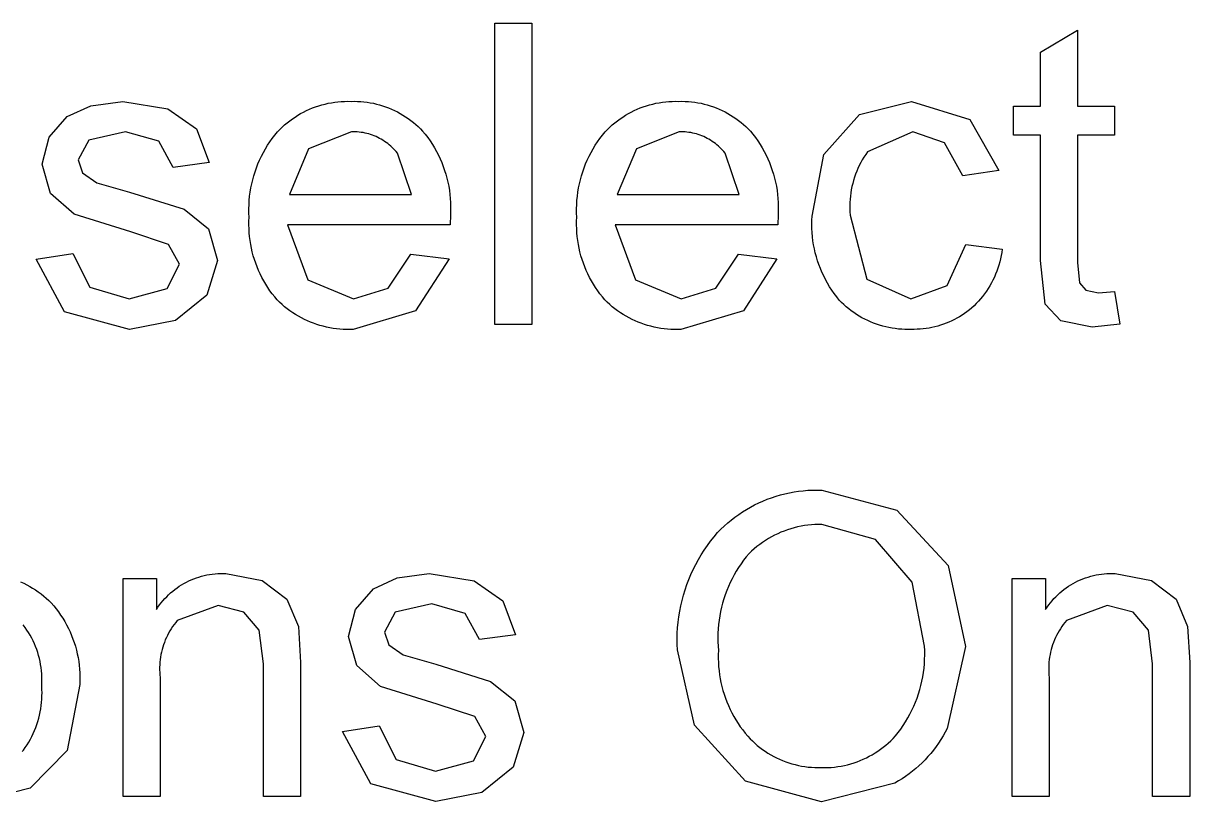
# Model space of a CAD drawing. Header units: inches. Extents: x 0 to 97, y -45 to 96.
# Drawn here: x 22.02 to 29.75, y -37.09 to -31.93 of the extents above; entities that cross this region are included whole.
import ezdxf

# ---------------------------------------------------------------- set-up
doc = ezdxf.new("R2010")
doc.units = ezdxf.units.IN
doc.header["$MEASUREMENT"] = 0
doc.layers.add('Information', color=7, linetype='Continuous', true_color=0x000000)

msp = doc.modelspace()

# ---------------------------------------------------------------- linework, layer by layer
at = {"layer": 'Information'}
for p, q in [((25.1452, -33.9268), (25.1452, -31.9282)), ((25.1452, -31.9282), (25.3906, -31.9282)), ((25.3906, -31.9282), (25.3906, -33.9268)), ((28.7648, -32.1204), (29.0088, -31.9732)), ((29.0088, -31.9732), (29.0088, -32.479)), ((28.7648, -32.479), (28.7648, -32.1204)), ((22.3094, -32.5472), (22.4655, -32.4756)), ((22.4655, -32.4756), (22.6775, -32.4463)), ((22.6775, -32.4463), (22.9768, -32.4954)), ((23.9364, -32.4901), (23.9568, -32.4825)), ((23.9568, -32.4825), (23.9774, -32.4755)), ((23.9774, -32.4755), (23.9983, -32.4693)), ((23.9983, -32.4693), (24.0194, -32.4638)), ((24.0194, -32.4638), (24.0406, -32.4591)), ((24.0406, -32.4591), (24.062, -32.455)), ((24.062, -32.455), (24.0836, -32.4517)), ((24.0836, -32.4517), (24.1052, -32.4491)), ((24.1052, -32.4491), (24.1269, -32.4473)), ((24.1269, -32.4473), (24.1486, -32.4462)), ((24.1486, -32.4462), (24.1704, -32.4459)), ((24.1704, -32.4459), (24.1922, -32.4463)), ((24.1922, -32.4463), (24.2134, -32.4459)), ((24.2134, -32.4459), (24.2346, -32.4463)), ((24.2346, -32.4463), (24.2558, -32.4474)), ((24.2558, -32.4474), (24.2769, -32.4493)), ((24.2769, -32.4493), (24.2979, -32.4518)), ((24.2979, -32.4518), (24.3189, -32.4551)), ((24.3189, -32.4551), (24.3397, -32.4591)), ((24.3397, -32.4591), (24.3604, -32.4638)), ((24.3604, -32.4638), (24.3809, -32.4692)), ((24.3809, -32.4692), (24.4012, -32.4753)), ((24.4012, -32.4753), (24.4213, -32.4821)), ((24.4213, -32.4821), (24.4411, -32.4895)), ((26.1095, -32.4901), (26.1299, -32.4825)), ((26.1299, -32.4825), (26.1506, -32.4755)), ((26.1506, -32.4755), (26.1714, -32.4693)), ((26.1714, -32.4693), (26.1925, -32.4638)), ((26.1925, -32.4638), (26.2138, -32.4591)), ((26.2138, -32.4591), (26.2352, -32.455)), ((26.2352, -32.455), (26.2567, -32.4517)), ((26.2567, -32.4517), (26.2783, -32.4491)), ((26.2783, -32.4491), (26.3, -32.4473)), ((26.3, -32.4473), (26.3218, -32.4462)), ((26.3218, -32.4462), (26.3436, -32.4459)), ((26.3436, -32.4459), (26.3653, -32.4463)), ((26.3653, -32.4463), (26.3865, -32.4459)), ((26.3865, -32.4459), (26.4077, -32.4463)), ((26.4077, -32.4463), (26.4289, -32.4474)), ((26.4289, -32.4474), (26.45, -32.4493)), ((26.45, -32.4493), (26.4711, -32.4518)), ((26.4711, -32.4518), (26.492, -32.4551)), ((26.492, -32.4551), (26.5128, -32.4591)), ((26.5128, -32.4591), (26.5335, -32.4638)), ((26.5335, -32.4638), (26.554, -32.4692)), ((26.554, -32.4692), (26.5743, -32.4753)), ((26.5743, -32.4753), (26.5944, -32.4821)), ((26.5944, -32.4821), (26.6142, -32.4895)), ((27.563, -32.5342), (27.9086, -32.4463)), ((27.9086, -32.4463), (28.2945, -32.5656)), ((28.5848, -32.6699), (28.5848, -32.479)), ((28.5848, -32.479), (28.7648, -32.479)), ((29.0088, -32.479), (29.2556, -32.479)), ((29.2556, -32.479), (29.2556, -32.6699)), ((22.1888, -32.6842), (22.3094, -32.5472)), ((22.9768, -32.4954), (23.167, -32.6283)), ((23.7849, -32.5752), (23.8025, -32.5623)), ((23.8025, -32.5623), (23.8205, -32.5501)), ((23.8205, -32.5501), (23.8389, -32.5384)), ((23.8389, -32.5384), (23.8577, -32.5274)), ((23.8577, -32.5274), (23.8769, -32.5171)), ((23.8769, -32.5171), (23.8964, -32.5074)), ((23.8964, -32.5074), (23.9162, -32.4984)), ((23.9162, -32.4984), (23.9364, -32.4901)), ((24.4411, -32.4895), (24.4607, -32.4977)), ((24.4607, -32.4977), (24.4799, -32.5065)), ((24.4799, -32.5065), (24.4989, -32.516)), ((24.4989, -32.516), (24.5175, -32.5261)), ((24.5175, -32.5261), (24.5358, -32.5369)), ((24.5358, -32.5369), (24.5537, -32.5482)), ((24.5537, -32.5482), (24.5712, -32.5602)), ((24.5712, -32.5602), (24.5883, -32.5728)), ((25.958, -32.5752), (25.9756, -32.5623)), ((25.9756, -32.5623), (25.9936, -32.5501)), ((25.9936, -32.5501), (26.0121, -32.5384)), ((26.0121, -32.5384), (26.0309, -32.5274)), ((26.0309, -32.5274), (26.05, -32.5171)), ((26.05, -32.5171), (26.0695, -32.5074)), ((26.0695, -32.5074), (26.0894, -32.4984)), ((26.0894, -32.4984), (26.1095, -32.4901)), ((26.6142, -32.4895), (26.6338, -32.4977)), ((26.6338, -32.4977), (26.6531, -32.5065)), ((26.6531, -32.5065), (26.672, -32.516)), ((26.672, -32.516), (26.6907, -32.5261)), ((26.6907, -32.5261), (26.7089, -32.5369)), ((26.7089, -32.5369), (26.7268, -32.5482)), ((26.7268, -32.5482), (26.7443, -32.5602)), ((26.7443, -32.5602), (26.7614, -32.5728)), ((27.3265, -32.798), (27.563, -32.5342)), ((23.167, -32.6283), (23.2515, -32.8525)), ((23.7041, -32.648), (23.7193, -32.6324)), ((23.7193, -32.6324), (23.7349, -32.6172)), ((23.7349, -32.6172), (23.7511, -32.6027)), ((23.7511, -32.6027), (23.7678, -32.5886)), ((23.7678, -32.5886), (23.7849, -32.5752)), ((24.5883, -32.5728), (24.6049, -32.5859)), ((24.6049, -32.5859), (24.6211, -32.5996)), ((24.6211, -32.5996), (24.6368, -32.6139)), ((24.6368, -32.6139), (24.652, -32.6287)), ((24.652, -32.6287), (24.6666, -32.644)), ((25.8773, -32.648), (25.8924, -32.6324)), ((25.8924, -32.6324), (25.9081, -32.6172)), ((25.9081, -32.6172), (25.9242, -32.6027)), ((25.9242, -32.6027), (25.9409, -32.5886)), ((25.9409, -32.5886), (25.958, -32.5752)), ((26.7614, -32.5728), (26.778, -32.5859)), ((26.778, -32.5859), (26.7942, -32.5996)), ((26.7942, -32.5996), (26.8099, -32.6139)), ((26.8099, -32.6139), (26.8251, -32.6287)), ((26.8251, -32.6287), (26.8398, -32.644)), ((28.2945, -32.5656), (28.4867, -32.9043)), ((22.1445, -32.8635), (22.1888, -32.6842)), ((22.454, -32.7039), (22.3817, -32.8348)), ((22.6953, -32.648), (22.454, -32.7039)), ((22.9168, -32.7108), (22.6953, -32.648)), ((23.0116, -32.8853), (22.9168, -32.7108)), ((23.6383, -32.7377), (23.6536, -32.7144)), ((23.6536, -32.7144), (23.6696, -32.6917)), ((23.6696, -32.6917), (23.6865, -32.6696)), ((23.6865, -32.6696), (23.7041, -32.648)), ((24.1949, -32.648), (23.9107, -32.7612)), ((24.2078, -32.6479), (24.1949, -32.648)), ((24.2207, -32.6483), (24.2078, -32.6479)), ((24.2335, -32.649), (24.2207, -32.6483)), ((24.2464, -32.6502), (24.2335, -32.649)), ((24.2591, -32.6519), (24.2464, -32.6502)), ((24.2718, -32.654), (24.2591, -32.6519)), ((24.2845, -32.6565), (24.2718, -32.654)), ((24.297, -32.6594), (24.2845, -32.6565)), ((24.3094, -32.6628), (24.297, -32.6594)), ((24.3217, -32.6666), (24.3094, -32.6628)), ((24.3339, -32.6708), (24.3217, -32.6666)), ((24.3459, -32.6755), (24.3339, -32.6708)), ((24.3578, -32.6805), (24.3459, -32.6755)), ((24.3694, -32.6859), (24.3578, -32.6805)), ((24.3809, -32.6918), (24.3694, -32.6859)), ((24.3922, -32.698), (24.3809, -32.6918)), ((24.4032, -32.7046), (24.3922, -32.698)), ((24.4141, -32.7116), (24.4032, -32.7046)), ((24.4246, -32.719), (24.4141, -32.7116)), ((24.6666, -32.644), (24.6839, -32.6651)), ((24.6839, -32.6651), (24.7004, -32.6868)), ((24.7004, -32.6868), (24.7161, -32.7091)), ((24.7161, -32.7091), (24.7311, -32.7319)), ((25.8114, -32.7377), (25.8267, -32.7144)), ((25.8267, -32.7144), (25.8428, -32.6917)), ((25.8428, -32.6917), (25.8596, -32.6696)), ((25.8596, -32.6696), (25.8773, -32.648)), ((26.3681, -32.648), (26.0838, -32.7612)), ((26.3809, -32.6479), (26.3681, -32.648)), ((26.3938, -32.6483), (26.3809, -32.6479)), ((26.4067, -32.649), (26.3938, -32.6483)), ((26.4195, -32.6502), (26.4067, -32.649)), ((26.4323, -32.6519), (26.4195, -32.6502)), ((26.445, -32.654), (26.4323, -32.6519)), ((26.4576, -32.6565), (26.445, -32.654)), ((26.4701, -32.6594), (26.4576, -32.6565)), ((26.4826, -32.6628), (26.4701, -32.6594)), ((26.4949, -32.6666), (26.4826, -32.6628)), ((26.507, -32.6708), (26.4949, -32.6666)), ((26.5191, -32.6755), (26.507, -32.6708)), ((26.5309, -32.6805), (26.5191, -32.6755)), ((26.5426, -32.6859), (26.5309, -32.6805)), ((26.5541, -32.6918), (26.5426, -32.6859)), ((26.5653, -32.698), (26.5541, -32.6918)), ((26.5764, -32.7046), (26.5653, -32.698)), ((26.5872, -32.7116), (26.5764, -32.7046)), ((26.5978, -32.719), (26.5872, -32.7116)), ((26.8398, -32.644), (26.857, -32.6651)), ((26.857, -32.6651), (26.8735, -32.6868)), ((26.8735, -32.6868), (26.8893, -32.7091)), ((26.8893, -32.7091), (26.9042, -32.7319)), ((27.9182, -32.648), (27.6169, -32.781)), ((28.1274, -32.7217), (27.9182, -32.648)), ((28.7648, -32.6699), (28.5848, -32.6699)), ((28.7648, -33.5029), (28.7648, -32.6699)), ((29.2556, -32.6699), (29.0088, -32.6699)), ((29.0088, -32.6699), (29.0088, -33.5165)), ((23.5974, -32.8105), (23.6102, -32.7858)), ((23.6102, -32.7858), (23.6238, -32.7615)), ((23.6238, -32.7615), (23.6383, -32.7377)), ((23.9107, -32.7612), (23.7832, -33.0639)), ((24.4349, -32.7267), (24.4246, -32.719)), ((24.445, -32.7347), (24.4349, -32.7267)), ((24.4547, -32.7431), (24.445, -32.7347)), ((24.4642, -32.7518), (24.4547, -32.7431)), ((24.4734, -32.7609), (24.4642, -32.7518)), ((24.4822, -32.7702), (24.4734, -32.7609)), ((24.4908, -32.7799), (24.4822, -32.7702)), ((24.499, -32.7898), (24.4908, -32.7799)), ((24.5917, -33.0639), (24.499, -32.7898)), ((24.7311, -32.7319), (24.7453, -32.7553)), ((24.7453, -32.7553), (24.7586, -32.7791)), ((24.7586, -32.7791), (24.7711, -32.8033)), ((25.7706, -32.8105), (25.7833, -32.7858)), ((25.7833, -32.7858), (25.797, -32.7615)), ((25.797, -32.7615), (25.8114, -32.7377)), ((26.0838, -32.7612), (25.9563, -33.0639)), ((26.6081, -32.7267), (26.5978, -32.719)), ((26.6181, -32.7347), (26.6081, -32.7267)), ((26.6279, -32.7431), (26.6181, -32.7347)), ((26.6374, -32.7518), (26.6279, -32.7431)), ((26.6465, -32.7609), (26.6374, -32.7518)), ((26.6554, -32.7702), (26.6465, -32.7609)), ((26.6639, -32.7799), (26.6554, -32.7702)), ((26.6721, -32.7898), (26.6639, -32.7799)), ((26.7648, -33.0639), (26.6721, -32.7898)), ((26.9042, -32.7319), (26.9184, -32.7553)), ((26.9184, -32.7553), (26.9317, -32.7791)), ((26.9317, -32.7791), (26.9442, -32.8033)), ((27.6169, -32.781), (27.6048, -32.7984)), ((28.2481, -32.9412), (28.1274, -32.7217)), ((22.1983, -33.0577), (22.1445, -32.8635)), ((22.3817, -32.8348), (22.4117, -32.9207)), ((23.2515, -32.8525), (23.0116, -32.8853)), ((23.5643, -32.8871), (23.5745, -32.8612)), ((23.5745, -32.8612), (23.5855, -32.8356)), ((23.5855, -32.8356), (23.5974, -32.8105)), ((24.7711, -32.8033), (24.7828, -32.828)), ((24.7828, -32.828), (24.7935, -32.8531)), ((24.7935, -32.8531), (24.8034, -32.8785)), ((25.7375, -32.8871), (25.7476, -32.8612)), ((25.7476, -32.8612), (25.7586, -32.8356)), ((25.7586, -32.8356), (25.7706, -32.8105)), ((26.9442, -32.8033), (26.9559, -32.828)), ((26.9559, -32.828), (26.9667, -32.8531)), ((26.9667, -32.8531), (26.9766, -32.8785)), ((27.2488, -33.2084), (27.3265, -32.798)), ((27.5626, -32.872), (27.5536, -32.8912)), ((27.5722, -32.853), (27.5626, -32.872)), ((27.5825, -32.8345), (27.5722, -32.853)), ((27.5933, -32.8163), (27.5825, -32.8345)), ((27.6048, -32.7984), (27.5933, -32.8163)), ((22.4117, -32.9207), (22.5058, -32.9861)), ((23.5394, -32.9668), (23.5468, -32.94)), ((23.5468, -32.94), (23.5551, -32.9134)), ((23.5551, -32.9134), (23.5643, -32.8871)), ((24.8034, -32.8785), (24.8125, -32.9043)), ((24.8125, -32.9043), (24.8206, -32.9303)), ((24.8206, -32.9303), (24.8278, -32.9566)), ((25.7126, -32.9668), (25.72, -32.94)), ((25.72, -32.94), (25.7283, -32.9134)), ((25.7283, -32.9134), (25.7375, -32.8871)), ((26.9766, -32.8785), (26.9856, -32.9043)), ((26.9856, -32.9043), (26.9937, -32.9303)), ((26.9937, -32.9303), (27.0009, -32.9566)), ((27.5377, -32.9305), (27.5307, -32.9505)), ((27.5453, -32.9107), (27.5377, -32.9305)), ((27.5536, -32.8912), (27.5453, -32.9107)), ((28.4867, -32.9043), (28.2481, -32.9412)), ((22.5058, -32.9861), (22.7225, -33.0489)), ((23.523, -33.0486), (23.5275, -33.0212)), ((23.5275, -33.0212), (23.533, -32.9939)), ((23.533, -32.9939), (23.5394, -32.9668)), ((24.8278, -32.9566), (24.8341, -32.9832)), ((24.8341, -32.9832), (24.8395, -33.01)), ((24.8395, -33.01), (24.8439, -33.0369)), ((25.6961, -33.0486), (25.7007, -33.0212)), ((25.7007, -33.0212), (25.7062, -32.9939)), ((25.7062, -32.9939), (25.7126, -32.9668)), ((27.0009, -32.9566), (27.0072, -32.9832)), ((27.0072, -32.9832), (27.0126, -33.01)), ((27.0126, -33.01), (27.017, -33.0369)), ((27.5138, -33.0118), (27.5095, -33.0326)), ((27.5187, -32.9912), (27.5138, -33.0118)), ((27.5243, -32.9707), (27.5187, -32.9912)), ((27.5307, -32.9505), (27.5243, -32.9707)), ((22.3565, -33.1954), (22.1983, -33.0577)), ((22.7225, -33.0489), (23.0859, -33.1627)), ((23.5151, -33.1317), (23.5168, -33.1039)), ((23.5168, -33.1039), (23.5194, -33.0762)), ((23.5194, -33.0762), (23.523, -33.0486)), ((23.7832, -33.0639), (24.5917, -33.0639)), ((24.8439, -33.0369), (24.8474, -33.0639)), ((24.8474, -33.0639), (24.8499, -33.0911)), ((24.8499, -33.0911), (24.8516, -33.1184)), ((25.6883, -33.1317), (25.6899, -33.1039)), ((25.6899, -33.1039), (25.6925, -33.0762)), ((25.6925, -33.0762), (25.6961, -33.0486)), ((25.9563, -33.0639), (26.7648, -33.0639)), ((27.017, -33.0369), (27.0205, -33.0639)), ((27.0205, -33.0639), (27.0231, -33.0911)), ((27.0231, -33.0911), (27.0247, -33.1184)), ((27.501, -33.0956), (27.4996, -33.1168)), ((27.5031, -33.0745), (27.501, -33.0956)), ((27.506, -33.0535), (27.5031, -33.0745)), ((27.5095, -33.0326), (27.506, -33.0535)), ((23.0859, -33.1627), (23.2474, -33.2915)), ((23.5145, -33.1596), (23.5151, -33.1317)), ((23.5147, -33.1874), (23.5145, -33.1596)), ((24.8519, -33.1729), (24.8507, -33.2002)), ((24.8516, -33.1184), (24.8522, -33.1456)), ((24.8522, -33.1456), (24.8519, -33.1729)), ((25.6876, -33.1596), (25.6883, -33.1317)), ((25.6879, -33.1874), (25.6876, -33.1596)), ((27.0251, -33.1729), (27.0238, -33.2002)), ((27.0247, -33.1184), (27.0254, -33.1456)), ((27.0254, -33.1456), (27.0251, -33.1729)), ((27.4996, -33.1168), (27.4989, -33.138)), ((27.4989, -33.138), (27.4989, -33.1592)), ((27.4989, -33.1592), (27.4996, -33.1804)), ((27.4996, -33.1804), (27.501, -33.2016)), ((22.7307, -33.3133), (22.3565, -33.1954)), ((23.5145, -33.2668), (23.5148, -33.241)), ((23.516, -33.2152), (23.5147, -33.1874)), ((23.5148, -33.241), (23.516, -33.2152)), ((24.8507, -33.2002), (24.8493, -33.2656)), ((25.6877, -33.2668), (25.688, -33.241)), ((25.6891, -33.2152), (25.6879, -33.1874)), ((25.688, -33.241), (25.6891, -33.2152)), ((27.0238, -33.2002), (27.0225, -33.2656)), ((27.247, -33.2629), (27.2474, -33.2356)), ((27.2474, -33.2356), (27.2488, -33.2084)), ((27.501, -33.2016), (27.6128, -33.6255)), ((22.9816, -33.3965), (22.7307, -33.3133)), ((23.2474, -33.2915), (23.306, -33.5015)), ((23.5151, -33.2927), (23.5145, -33.2668)), ((23.5166, -33.3185), (23.5151, -33.2927)), ((23.5189, -33.3442), (23.5166, -33.3185)), ((24.8493, -33.2656), (23.7696, -33.2656)), ((23.7696, -33.2656), (23.9045, -33.631)), ((25.6883, -33.2927), (25.6877, -33.2668)), ((25.6897, -33.3185), (25.6883, -33.2927)), ((25.6921, -33.3442), (25.6897, -33.3185)), ((27.0225, -33.2656), (25.9427, -33.2656)), ((25.9427, -33.2656), (26.0777, -33.631)), ((27.2476, -33.2901), (27.247, -33.2629)), ((27.249, -33.3173), (27.2476, -33.2901)), ((27.2515, -33.3445), (27.249, -33.3173)), ((23.0538, -33.5274), (22.9816, -33.3965)), ((23.5221, -33.3698), (23.5189, -33.3442)), ((23.5262, -33.3953), (23.5221, -33.3698)), ((23.5311, -33.4207), (23.5262, -33.3953)), ((25.6953, -33.3698), (25.6921, -33.3442)), ((25.6993, -33.3953), (25.6953, -33.3698)), ((25.7043, -33.4207), (25.6993, -33.3953)), ((27.2548, -33.3716), (27.2515, -33.3445)), ((27.2591, -33.3985), (27.2548, -33.3716)), ((27.2643, -33.4252), (27.2591, -33.3985)), ((28.1458, -33.6692), (28.2685, -33.3965)), ((28.2685, -33.3965), (28.5099, -33.4279)), ((22.1036, -33.4947), (22.3463, -33.4565)), ((22.3463, -33.4565), (22.4601, -33.6801)), ((23.5369, -33.4459), (23.5311, -33.4207)), ((23.5435, -33.4709), (23.5369, -33.4459)), ((23.551, -33.4956), (23.5435, -33.4709)), ((24.4376, -33.6869), (24.5889, -33.4606)), ((24.5889, -33.4606), (24.8425, -33.4919)), ((25.71, -33.4459), (25.7043, -33.4207)), ((25.7167, -33.4709), (25.71, -33.4459)), ((25.7241, -33.4956), (25.7167, -33.4709)), ((26.6107, -33.6869), (26.7621, -33.4606)), ((26.7621, -33.4606), (27.0157, -33.4919)), ((27.2705, -33.4518), (27.2643, -33.4252)), ((27.2775, -33.4781), (27.2705, -33.4518)), ((27.2855, -33.5042), (27.2775, -33.4781)), ((28.499, -33.4911), (28.4939, -33.5119)), ((28.5033, -33.4702), (28.499, -33.4911)), ((28.507, -33.4491), (28.5033, -33.4702)), ((28.5099, -33.4279), (28.507, -33.4491)), ((22.2924, -33.8423), (22.1036, -33.4947)), ((22.972, -33.6889), (23.0538, -33.5274)), ((23.306, -33.5015), (23.2345, -33.7326)), ((23.5593, -33.5201), (23.551, -33.4956)), ((23.5684, -33.5442), (23.5593, -33.5201)), ((23.5783, -33.5681), (23.5684, -33.5442)), ((23.5891, -33.5916), (23.5783, -33.5681)), ((24.8425, -33.4919), (24.6203, -33.8369)), ((25.7324, -33.5201), (25.7241, -33.4956)), ((25.7415, -33.5442), (25.7324, -33.5201)), ((25.7515, -33.5681), (25.7415, -33.5442)), ((25.7622, -33.5916), (25.7515, -33.5681)), ((27.0157, -33.4919), (26.7934, -33.8369)), ((27.2943, -33.53), (27.2855, -33.5042)), ((27.3041, -33.5555), (27.2943, -33.53)), ((27.3147, -33.5806), (27.3041, -33.5555)), ((28.4817, -33.5529), (28.4745, -33.5731)), ((28.4881, -33.5325), (28.4817, -33.5529)), ((28.4939, -33.5119), (28.4881, -33.5325)), ((28.7948, -33.7926), (28.7648, -33.5029)), ((29.0088, -33.5165), (29.0218, -33.6515)), ((23.6006, -33.6147), (23.5891, -33.5916)), ((23.6129, -33.6375), (23.6006, -33.6147)), ((23.6259, -33.6597), (23.6129, -33.6375)), ((23.9045, -33.631), (24.2072, -33.7578)), ((25.7737, -33.6147), (25.7622, -33.5916)), ((25.786, -33.6375), (25.7737, -33.6147)), ((25.7991, -33.6597), (25.786, -33.6375)), ((26.0777, -33.631), (26.3803, -33.7578)), ((27.3262, -33.6053), (27.3147, -33.5806)), ((27.3385, -33.6296), (27.3262, -33.6053)), ((27.3517, -33.6535), (27.3385, -33.6296)), ((27.6128, -33.6255), (27.9045, -33.7578)), ((28.4489, -33.632), (28.4391, -33.651)), ((28.4581, -33.6127), (28.4489, -33.632)), ((28.4666, -33.593), (28.4581, -33.6127)), ((28.4745, -33.5731), (28.4666, -33.593)), ((22.4601, -33.6801), (22.7212, -33.7578)), ((22.7212, -33.7578), (22.972, -33.6889)), ((23.6397, -33.6816), (23.6259, -33.6597)), ((23.6543, -33.703), (23.6397, -33.6816)), ((23.6695, -33.7238), (23.6543, -33.703)), ((23.6855, -33.7441), (23.6695, -33.7238)), ((24.2072, -33.7578), (24.4376, -33.6869)), ((25.8129, -33.6816), (25.7991, -33.6597)), ((25.8274, -33.703), (25.8129, -33.6816)), ((25.8427, -33.7238), (25.8274, -33.703)), ((25.8586, -33.7441), (25.8427, -33.7238)), ((26.3803, -33.7578), (26.6107, -33.6869)), ((27.3657, -33.6769), (27.3517, -33.6535)), ((27.3804, -33.6998), (27.3657, -33.6769)), ((27.396, -33.7222), (27.3804, -33.6998)), ((27.4123, -33.744), (27.396, -33.7222)), ((27.9045, -33.7578), (28.1458, -33.6692)), ((28.3934, -33.7233), (28.3804, -33.7404)), ((28.4057, -33.7058), (28.3934, -33.7233)), ((28.4175, -33.6879), (28.4057, -33.7058)), ((28.4286, -33.6697), (28.4175, -33.6879)), ((28.4391, -33.651), (28.4286, -33.6697)), ((29.0218, -33.6515), (29.064, -33.6992)), ((29.064, -33.6992), (29.1479, -33.7169)), ((29.1479, -33.7169), (29.2556, -33.7073)), ((29.2556, -33.7073), (29.291, -33.9241)), ((23.2345, -33.7326), (23.0279, -33.9003)), ((23.7021, -33.7639), (23.6855, -33.7441)), ((23.718, -33.7795), (23.7021, -33.7639)), ((23.7344, -33.7945), (23.718, -33.7795)), ((23.7514, -33.809), (23.7344, -33.7945)), ((25.8752, -33.7639), (25.8586, -33.7441)), ((25.8912, -33.7795), (25.8752, -33.7639)), ((25.9076, -33.7945), (25.8912, -33.7795)), ((25.9245, -33.809), (25.9076, -33.7945)), ((27.4294, -33.7653), (27.4123, -33.744)), ((27.4443, -33.7805), (27.4294, -33.7653)), ((27.4597, -33.7952), (27.4443, -33.7805)), ((27.4755, -33.8094), (27.4597, -33.7952)), ((28.3382, -33.7887), (28.3231, -33.8039)), ((28.3528, -33.7731), (28.3382, -33.7887)), ((28.3669, -33.757), (28.3528, -33.7731)), ((28.3804, -33.7404), (28.3669, -33.757)), ((28.8984, -33.9037), (28.7948, -33.7926)), ((22.7225, -33.9596), (22.2924, -33.8423)), ((23.7688, -33.8228), (23.7514, -33.809)), ((23.7867, -33.8361), (23.7688, -33.8228)), ((23.805, -33.8488), (23.7867, -33.8361)), ((23.8237, -33.8609), (23.805, -33.8488)), ((23.8428, -33.8723), (23.8237, -33.8609)), ((23.8623, -33.883), (23.8428, -33.8723)), ((24.6203, -33.8369), (24.2058, -33.9596)), ((25.9419, -33.8228), (25.9245, -33.809)), ((25.9598, -33.8361), (25.9419, -33.8228)), ((25.9781, -33.8488), (25.9598, -33.8361)), ((25.9968, -33.8609), (25.9781, -33.8488)), ((26.0159, -33.8723), (25.9968, -33.8609)), ((26.0354, -33.883), (26.0159, -33.8723)), ((26.7934, -33.8369), (26.379, -33.9596)), ((27.4919, -33.823), (27.4755, -33.8094)), ((27.5087, -33.836), (27.4919, -33.823)), ((27.526, -33.8485), (27.5087, -33.836)), ((27.5436, -33.8603), (27.526, -33.8485)), ((27.5617, -33.8716), (27.5436, -33.8603)), ((27.5801, -33.8822), (27.5617, -33.8716)), ((28.2274, -33.876), (28.2103, -33.8858)), ((28.2442, -33.8656), (28.2274, -33.876)), ((28.2606, -33.8546), (28.2442, -33.8656)), ((28.2766, -33.8431), (28.2606, -33.8546)), ((28.2922, -33.831), (28.2766, -33.8431)), ((28.3074, -33.8185), (28.2922, -33.831)), ((28.3231, -33.8039), (28.3074, -33.8185)), ((23.0279, -33.9003), (22.7225, -33.9596)), ((23.8821, -33.8932), (23.8623, -33.883)), ((23.9023, -33.9026), (23.8821, -33.8932)), ((23.9228, -33.9113), (23.9023, -33.9026)), ((23.9435, -33.9194), (23.9228, -33.9113)), ((23.9645, -33.9268), (23.9435, -33.9194)), ((23.9858, -33.9334), (23.9645, -33.9268)), ((24.0072, -33.9393), (23.9858, -33.9334)), ((24.0289, -33.9445), (24.0072, -33.9393)), ((24.0507, -33.949), (24.0289, -33.9445)), ((24.0726, -33.9528), (24.0507, -33.949)), ((24.0947, -33.9558), (24.0726, -33.9528)), ((24.1169, -33.958), (24.0947, -33.9558)), ((25.3906, -33.9268), (25.1452, -33.9268)), ((26.0553, -33.8932), (26.0354, -33.883)), ((26.0754, -33.9026), (26.0553, -33.8932)), ((26.0959, -33.9113), (26.0754, -33.9026)), ((26.1167, -33.9194), (26.0959, -33.9113)), ((26.1377, -33.9268), (26.1167, -33.9194)), ((26.1589, -33.9334), (26.1377, -33.9268)), ((26.1804, -33.9393), (26.1589, -33.9334)), ((26.202, -33.9445), (26.1804, -33.9393)), ((26.2238, -33.949), (26.202, -33.9445)), ((26.2458, -33.9528), (26.2238, -33.949)), ((26.2678, -33.9558), (26.2458, -33.9528)), ((26.29, -33.958), (26.2678, -33.9558)), ((27.5989, -33.8922), (27.5801, -33.8822)), ((27.618, -33.9016), (27.5989, -33.8922)), ((27.6374, -33.9102), (27.618, -33.9016)), ((27.6571, -33.9183), (27.6374, -33.9102)), ((27.6771, -33.9256), (27.6571, -33.9183)), ((27.6973, -33.9322), (27.6771, -33.9256)), ((27.7177, -33.9382), (27.6973, -33.9322)), ((27.7384, -33.9434), (27.7177, -33.9382)), ((27.7591, -33.948), (27.7384, -33.9434)), ((27.7801, -33.9518), (27.7591, -33.948)), ((27.8011, -33.9549), (27.7801, -33.9518)), ((27.8223, -33.9573), (27.8011, -33.9549)), ((28.0056, -33.9542), (27.9861, -33.9566)), ((28.0251, -33.9511), (28.0056, -33.9542)), ((28.0445, -33.9474), (28.0251, -33.9511)), ((28.0638, -33.9431), (28.0445, -33.9474)), ((28.0828, -33.9381), (28.0638, -33.9431)), ((28.1018, -33.9325), (28.0828, -33.9381)), ((28.1205, -33.9262), (28.1018, -33.9325)), ((28.139, -33.9194), (28.1205, -33.9262)), ((28.1572, -33.9119), (28.139, -33.9194)), ((28.1752, -33.9038), (28.1572, -33.9119)), ((28.1929, -33.8951), (28.1752, -33.9038)), ((28.2103, -33.8858), (28.1929, -33.8951)), ((29.1056, -33.9459), (28.8984, -33.9037)), ((29.291, -33.9241), (29.1056, -33.9459)), ((24.1391, -33.9595), (24.1169, -33.958)), ((24.1613, -33.9603), (24.1391, -33.9595)), ((24.1836, -33.9603), (24.1613, -33.9603)), ((24.2058, -33.9596), (24.1836, -33.9603)), ((26.3122, -33.9595), (26.29, -33.958)), ((26.3345, -33.9603), (26.3122, -33.9595)), ((26.3567, -33.9603), (26.3345, -33.9603)), ((26.379, -33.9596), (26.3567, -33.9603)), ((27.8435, -33.9589), (27.8223, -33.9573)), ((27.8647, -33.9599), (27.8435, -33.9589)), ((27.886, -33.9601), (27.8647, -33.9599)), ((27.9073, -33.9596), (27.886, -33.9601)), ((27.927, -33.9598), (27.9073, -33.9596)), ((27.9467, -33.9594), (27.927, -33.9598)), ((27.9664, -33.9583), (27.9467, -33.9594)), ((27.9861, -33.9566), (27.9664, -33.9583)), ((27.0993, -35.0443), (27.1294, -35.0387)), ((27.1294, -35.0387), (27.1598, -35.034)), ((27.1598, -35.034), (27.1903, -35.0305)), ((27.1903, -35.0305), (27.2209, -35.0279)), ((27.2209, -35.0279), (27.2516, -35.0264)), ((27.2516, -35.0264), (27.2823, -35.0259)), ((27.2823, -35.0259), (27.313, -35.0265)), ((27.313, -35.0265), (27.8119, -35.1587)), ((26.8681, -35.1252), (26.8957, -35.1117)), ((26.8957, -35.1117), (26.9237, -35.0992)), ((26.9237, -35.0992), (26.9521, -35.0876)), ((26.9521, -35.0876), (26.9809, -35.0769)), ((26.9809, -35.0769), (27.0101, -35.0673)), ((27.0101, -35.0673), (27.0395, -35.0586)), ((27.0395, -35.0586), (27.0693, -35.0509)), ((27.0693, -35.0509), (27.0993, -35.0443)), ((26.7379, -35.2062), (26.7628, -35.1883)), ((26.7628, -35.1883), (26.7883, -35.1712)), ((26.7883, -35.1712), (26.8144, -35.155)), ((26.8144, -35.155), (26.841, -35.1396)), ((26.841, -35.1396), (26.8681, -35.1252)), ((27.8119, -35.1587), (28.1507, -35.5275)), ((26.6447, -35.2861), (26.6669, -35.265)), ((26.6669, -35.265), (26.6899, -35.2446)), ((26.6899, -35.2446), (26.7136, -35.225)), ((26.7136, -35.225), (26.7379, -35.2062)), ((27.1758, -35.2663), (27.153, -35.2711)), ((27.1986, -35.2623), (27.1758, -35.2663)), ((27.2216, -35.2591), (27.1986, -35.2623)), ((27.2447, -35.2567), (27.2216, -35.2591)), ((27.2679, -35.255), (27.2447, -35.2567)), ((27.2911, -35.2542), (27.2679, -35.255)), ((27.3143, -35.2541), (27.2911, -35.2542)), ((27.6708, -35.3543), (27.3143, -35.2541)), ((26.5766, -35.3648), (26.5994, -35.336)), ((26.5994, -35.336), (26.6231, -35.308)), ((26.6231, -35.308), (26.6447, -35.2861)), ((26.9799, -35.3368), (26.9597, -35.3483)), ((27.0005, -35.326), (26.9799, -35.3368)), ((27.0214, -35.316), (27.0005, -35.326)), ((27.0426, -35.3066), (27.0214, -35.316)), ((27.0642, -35.298), (27.0426, -35.3066)), ((27.0861, -35.2902), (27.0642, -35.298)), ((27.1082, -35.2831), (27.0861, -35.2902)), ((27.1305, -35.2767), (27.1082, -35.2831)), ((27.153, -35.2711), (27.1305, -35.2767)), ((26.5143, -35.4557), (26.5341, -35.4247)), ((26.5341, -35.4247), (26.5548, -35.3944)), ((26.5548, -35.3944), (26.5766, -35.3648)), ((26.8653, -35.4157), (26.8479, -35.4311)), ((26.8832, -35.401), (26.8653, -35.4157)), ((26.9017, -35.3868), (26.8832, -35.401)), ((26.9206, -35.3733), (26.9017, -35.3868)), ((26.9399, -35.3605), (26.9206, -35.3733)), ((26.9597, -35.3483), (26.9399, -35.3605)), ((27.9122, -35.6365), (27.6708, -35.3543)), ((26.4781, -35.5196), (26.4957, -35.4873)), ((26.4957, -35.4873), (26.5143, -35.4557)), ((26.795, -35.4922), (26.7781, -35.5157)), ((26.8126, -35.4693), (26.795, -35.4922)), ((26.831, -35.447), (26.8126, -35.4693)), ((26.8479, -35.4311), (26.831, -35.447)), ((23.3078, -35.5804), (23.3258, -35.5796)), ((23.3258, -35.5796), (23.3439, -35.5795)), ((23.3439, -35.5795), (23.362, -35.58)), ((23.362, -35.58), (23.6027, -35.627)), ((24.497, -35.6093), (24.709, -35.58)), ((24.709, -35.58), (25.0083, -35.629)), ((26.4462, -35.5857), (26.4616, -35.5524)), ((26.4616, -35.5524), (26.4781, -35.5196)), ((26.7468, -35.5643), (26.7323, -35.5893)), ((26.762, -35.5397), (26.7468, -35.5643)), ((26.7781, -35.5157), (26.762, -35.5397)), ((28.1507, -35.5275), (28.2673, -36.0639)), ((29.2041, -35.5804), (29.2222, -35.5796)), ((29.2222, -35.5796), (29.2403, -35.5795)), ((29.2403, -35.5795), (29.2584, -35.58)), ((29.2584, -35.58), (29.4991, -35.627)), ((22.0007, -35.6349), (22.0211, -35.6444)), ((22.0211, -35.6444), (22.0413, -35.6546)), ((22.0413, -35.6546), (22.061, -35.6655)), ((22.6804, -37.0605), (22.6804, -35.6127)), ((22.6804, -35.6127), (22.9012, -35.6127)), ((22.9012, -35.6127), (22.9012, -35.8185)), ((23.0529, -35.6652), (23.0682, -35.6555)), ((23.0682, -35.6555), (23.0839, -35.6463)), ((23.0839, -35.6463), (23.0998, -35.6377)), ((23.0998, -35.6377), (23.116, -35.6297)), ((23.116, -35.6297), (23.1325, -35.6222)), ((23.1325, -35.6222), (23.1492, -35.6153)), ((23.1492, -35.6153), (23.1662, -35.609)), ((23.1662, -35.609), (23.1834, -35.6033)), ((23.1834, -35.6033), (23.2008, -35.5982)), ((23.2008, -35.5982), (23.2183, -35.5937)), ((23.2183, -35.5937), (23.236, -35.5898)), ((23.236, -35.5898), (23.2538, -35.5865)), ((23.2538, -35.5865), (23.2717, -35.5838)), ((23.2717, -35.5838), (23.2897, -35.5818)), ((23.2897, -35.5818), (23.3078, -35.5804)), ((23.6027, -35.627), (23.767, -35.7504)), ((24.3409, -35.6809), (24.497, -35.6093)), ((25.0083, -35.629), (25.1984, -35.762)), ((26.407, -35.6887), (26.4189, -35.6539)), ((26.4189, -35.6539), (26.432, -35.6196)), ((26.432, -35.6196), (26.4462, -35.5857)), ((26.706, -35.6408), (26.6942, -35.6672)), ((26.7188, -35.6148), (26.706, -35.6408)), ((26.7323, -35.5893), (26.7188, -35.6148)), ((27.9946, -36.0626), (27.9122, -35.6365)), ((28.5768, -37.0605), (28.5768, -35.6127)), ((28.5768, -35.6127), (28.7976, -35.6127)), ((28.7976, -35.6127), (28.7976, -35.8185)), ((28.9493, -35.6652), (28.9646, -35.6555)), ((28.9646, -35.6555), (28.9802, -35.6463)), ((28.9802, -35.6463), (28.9962, -35.6377)), ((28.9962, -35.6377), (29.0124, -35.6297)), ((29.0124, -35.6297), (29.0289, -35.6222)), ((29.0289, -35.6222), (29.0456, -35.6153)), ((29.0456, -35.6153), (29.0626, -35.609)), ((29.0626, -35.609), (29.0798, -35.6033)), ((29.0798, -35.6033), (29.0972, -35.5982)), ((29.0972, -35.5982), (29.1147, -35.5937)), ((29.1147, -35.5937), (29.1324, -35.5898)), ((29.1324, -35.5898), (29.1502, -35.5865)), ((29.1502, -35.5865), (29.1681, -35.5838)), ((29.1681, -35.5838), (29.1861, -35.5818)), ((29.1861, -35.5818), (29.2041, -35.5804)), ((29.4991, -35.627), (29.6633, -35.7504)), ((22.061, -35.6655), (22.0804, -35.677)), ((22.0804, -35.677), (22.0994, -35.6892)), ((22.0994, -35.6892), (22.1179, -35.7021)), ((22.1179, -35.7021), (22.1359, -35.7156)), ((22.1359, -35.7156), (22.1535, -35.7297)), ((22.1535, -35.7297), (22.1706, -35.7444)), ((22.9566, -35.747), (22.9691, -35.7339)), ((22.9691, -35.7339), (22.982, -35.7213)), ((22.982, -35.7213), (22.9954, -35.7091)), ((22.9954, -35.7091), (23.0092, -35.6974)), ((23.0092, -35.6974), (23.0234, -35.6861)), ((23.0234, -35.6861), (23.038, -35.6754)), ((23.038, -35.6754), (23.0529, -35.6652)), ((24.2203, -35.8179), (24.3409, -35.6809)), ((26.3867, -35.7593), (26.3962, -35.7238)), ((26.3962, -35.7238), (26.407, -35.6887)), ((26.6732, -35.721), (26.6641, -35.7485)), ((26.6832, -35.6939), (26.6732, -35.721)), ((26.6942, -35.6672), (26.6832, -35.6939)), ((28.8529, -35.747), (28.8654, -35.7339)), ((28.8654, -35.7339), (28.8784, -35.7213)), ((28.8784, -35.7213), (28.8918, -35.7091)), ((28.8918, -35.7091), (28.9056, -35.6974)), ((28.9056, -35.6974), (28.9198, -35.6861)), ((28.9198, -35.6861), (28.9344, -35.6754)), ((28.9344, -35.6754), (28.9493, -35.6652)), ((22.1706, -35.7444), (22.1872, -35.7597)), ((22.1872, -35.7597), (22.2032, -35.7756)), ((22.2032, -35.7756), (22.22, -35.7949)), ((22.22, -35.7949), (22.2361, -35.8148)), ((22.9012, -35.8185), (22.9113, -35.8035)), ((22.9113, -35.8035), (22.9219, -35.7888)), ((22.9219, -35.7888), (22.9329, -35.7745)), ((22.9329, -35.7745), (22.9445, -35.7605)), ((22.9445, -35.7605), (22.9566, -35.747)), ((23.3102, -35.7926), (23.0396, -35.8922)), ((23.4813, -35.837), (23.3102, -35.7926)), ((23.767, -35.7504), (23.8433, -35.9317)), ((24.7267, -35.7817), (24.4854, -35.8376)), ((24.9483, -35.8445), (24.7267, -35.7817)), ((25.1984, -35.762), (25.283, -35.9862)), ((26.3713, -35.8311), (26.3784, -35.795)), ((26.3784, -35.795), (26.3867, -35.7593)), ((26.6486, -35.8042), (26.6423, -35.8324)), ((26.6559, -35.7762), (26.6486, -35.8042)), ((26.6641, -35.7485), (26.6559, -35.7762)), ((28.7976, -35.8185), (28.8077, -35.8035)), ((28.8077, -35.8035), (28.8183, -35.7888)), ((28.8183, -35.7888), (28.8293, -35.7745)), ((28.8293, -35.7745), (28.8409, -35.7605)), ((28.8409, -35.7605), (28.8529, -35.747)), ((29.2066, -35.7926), (28.936, -35.8922)), ((29.3777, -35.837), (29.2066, -35.7926)), ((29.6633, -35.7504), (29.7397, -35.9317)), ((22.2361, -35.8148), (22.2515, -35.8352)), ((22.2515, -35.8352), (22.2661, -35.8561)), ((22.2661, -35.8561), (22.2801, -35.8775)), ((22.2801, -35.8775), (22.2933, -35.8994)), ((23.5829, -35.9556), (23.4813, -35.837)), ((24.176, -35.9971), (24.2203, -35.8179)), ((24.4854, -35.8376), (24.4132, -35.9685)), ((25.043, -36.019), (24.9483, -35.8445)), ((26.3607, -35.9037), (26.3654, -35.8673)), ((26.3654, -35.8673), (26.3713, -35.8311)), ((26.6325, -35.8893), (26.629, -35.918)), ((26.6369, -35.8608), (26.6325, -35.8893)), ((26.6423, -35.8324), (26.6369, -35.8608)), ((29.4793, -35.9556), (29.3777, -35.837)), ((22.0308, -35.9381), (22.0185, -35.9215)), ((22.0425, -35.9551), (22.0308, -35.9381)), ((22.0536, -35.9726), (22.0425, -35.9551)), ((22.2933, -35.8994), (22.3058, -35.9217)), ((22.3058, -35.9217), (22.3175, -35.9445)), ((22.3175, -35.9445), (22.3284, -35.9676)), ((22.9905, -35.9609), (22.9822, -35.9756)), ((22.9994, -35.9465), (22.9905, -35.9609)), ((23.0088, -35.9324), (22.9994, -35.9465)), ((23.0186, -35.9186), (23.0088, -35.9324)), ((23.0289, -35.9052), (23.0186, -35.9186)), ((23.0396, -35.8922), (23.0289, -35.9052)), ((23.6115, -36.1798), (23.5829, -35.9556)), ((23.8433, -35.9317), (23.8569, -36.1703)), ((26.3551, -35.977), (26.3572, -35.9403)), ((26.3572, -35.9403), (26.3607, -35.9037)), ((26.6265, -35.9468), (26.625, -35.9757)), ((26.629, -35.918), (26.6265, -35.9468)), ((28.8869, -35.9609), (28.8786, -35.9756)), ((28.8958, -35.9465), (28.8869, -35.9609)), ((28.9051, -35.9324), (28.8958, -35.9465)), ((28.915, -35.9186), (28.9051, -35.9324)), ((28.9253, -35.9052), (28.915, -35.9186)), ((28.936, -35.8922), (28.9253, -35.9052)), ((29.5079, -36.1798), (29.4793, -35.9556)), ((29.7397, -35.9317), (29.7533, -36.1703)), ((22.0642, -35.9904), (22.0536, -35.9726)), ((22.074, -36.0086), (22.0642, -35.9904)), ((22.0833, -36.027), (22.074, -36.0086)), ((22.0919, -36.0458), (22.0833, -36.027)), ((22.3284, -35.9676), (22.3384, -35.9911)), ((22.3384, -35.9911), (22.3477, -36.0149)), ((22.3477, -36.0149), (22.3562, -36.039)), ((22.3562, -36.039), (22.3638, -36.0634)), ((22.954, -36.037), (22.9483, -36.0529)), ((22.9602, -36.0213), (22.954, -36.037)), ((22.967, -36.0058), (22.9602, -36.0213)), ((22.9744, -35.9906), (22.967, -36.0058)), ((22.9822, -35.9756), (22.9744, -35.9906)), ((24.2298, -36.1914), (24.176, -35.9971)), ((24.4132, -35.9685), (24.4432, -36.0544)), ((25.283, -35.9862), (25.043, -36.019)), ((26.3541, -36.0137), (26.3551, -35.977)), ((26.3544, -36.0504), (26.3541, -36.0137)), ((26.625, -35.9757), (26.6244, -36.0046)), ((26.6244, -36.0046), (26.6248, -36.0335)), ((26.6248, -36.0335), (26.6262, -36.0624)), ((28.8504, -36.037), (28.8447, -36.0529)), ((28.8566, -36.0213), (28.8504, -36.037)), ((28.8634, -36.0058), (28.8566, -36.0213)), ((28.8707, -35.9906), (28.8634, -36.0058)), ((28.8786, -35.9756), (28.8707, -35.9906)), ((22.0999, -36.0649), (22.0919, -36.0458)), ((22.1072, -36.0843), (22.0999, -36.0649)), ((22.1138, -36.1039), (22.1072, -36.0843)), ((22.1197, -36.1237), (22.1138, -36.1039)), ((22.3638, -36.0634), (22.3706, -36.0881)), ((22.3706, -36.0881), (22.3765, -36.1129)), ((22.3765, -36.1129), (22.3816, -36.138)), ((22.931, -36.1183), (22.9281, -36.135)), ((22.9345, -36.1017), (22.931, -36.1183)), ((22.9385, -36.0853), (22.9345, -36.1017)), ((22.9431, -36.0691), (22.9385, -36.0853)), ((22.9483, -36.0529), (22.9431, -36.0691)), ((24.4432, -36.0544), (24.5372, -36.1198)), ((24.5372, -36.1198), (24.754, -36.1826)), ((26.3559, -36.0871), (26.3544, -36.0504)), ((26.4704, -36.5861), (26.3559, -36.0871)), ((26.6262, -36.0624), (26.6286, -36.0912)), ((26.6275, -36.118), (26.6274, -36.1448)), ((26.6286, -36.0912), (26.6275, -36.118)), ((27.996, -36.0917), (27.9946, -36.0626)), ((27.9958, -36.15), (27.9964, -36.1209)), ((27.9964, -36.1209), (27.996, -36.0917)), ((28.2673, -36.0639), (28.1446, -36.6079)), ((28.8274, -36.1183), (28.8245, -36.135)), ((28.8309, -36.1017), (28.8274, -36.1183)), ((28.8349, -36.0853), (28.8309, -36.1017)), ((28.8395, -36.0691), (28.8349, -36.0853)), ((28.8447, -36.0529), (28.8395, -36.0691)), ((22.125, -36.1437), (22.1197, -36.1237)), ((22.1295, -36.1639), (22.125, -36.1437)), ((22.1334, -36.1842), (22.1295, -36.1639)), ((22.1365, -36.2046), (22.1334, -36.1842)), ((22.3816, -36.138), (22.3858, -36.1632)), ((22.3858, -36.1632), (22.3891, -36.1885)), ((22.3891, -36.1885), (22.3916, -36.214)), ((22.9229, -36.1854), (22.9223, -36.2023)), ((22.924, -36.1685), (22.9229, -36.1854)), ((22.9258, -36.1517), (22.924, -36.1685)), ((22.9281, -36.135), (22.9258, -36.1517)), ((23.6115, -37.0605), (23.6115, -36.1798)), ((23.8569, -36.1703), (23.8569, -37.0605)), ((24.388, -36.3291), (24.2298, -36.1914)), ((24.754, -36.1826), (25.1173, -36.2964)), ((26.6274, -36.1448), (26.6281, -36.1716)), ((26.6281, -36.1716), (26.6297, -36.1984)), ((26.6297, -36.1984), (26.6323, -36.225)), ((27.9915, -36.2081), (27.9942, -36.1791)), ((27.9942, -36.1791), (27.9958, -36.15)), ((28.8193, -36.1854), (28.8187, -36.2023)), ((28.8204, -36.1685), (28.8193, -36.1854)), ((28.8222, -36.1517), (28.8204, -36.1685)), ((28.8245, -36.135), (28.8222, -36.1517)), ((29.5079, -37.0605), (29.5079, -36.1798)), ((29.7533, -36.1703), (29.7533, -37.0605)), ((22.139, -36.2252), (22.1365, -36.2046)), ((22.1407, -36.2458), (22.139, -36.2252)), ((22.1417, -36.2664), (22.1407, -36.2458)), ((22.142, -36.2871), (22.1417, -36.2664)), ((22.3916, -36.214), (22.3932, -36.2395)), ((22.3932, -36.2395), (22.3939, -36.2651)), ((22.3939, -36.2651), (22.3938, -36.2906)), ((22.9223, -36.2023), (22.9223, -36.2192)), ((22.9223, -36.2192), (22.9229, -36.2361)), ((22.9229, -36.2361), (22.924, -36.253)), ((22.924, -36.253), (22.9258, -36.2698)), ((22.9258, -36.2698), (22.9258, -37.0605)), ((26.6323, -36.225), (26.6357, -36.2516)), ((26.6357, -36.2516), (26.64, -36.2781)), ((27.9777, -36.2945), (27.9833, -36.2659)), ((27.9833, -36.2659), (27.9879, -36.2371)), ((27.9879, -36.2371), (27.9915, -36.2081)), ((28.8187, -36.2023), (28.8187, -36.2192)), ((28.8187, -36.2192), (28.8193, -36.2361)), ((28.8193, -36.2361), (28.8204, -36.253)), ((28.8204, -36.253), (28.8222, -36.2698)), ((28.8222, -36.2698), (28.8222, -37.0605)), ((22.1405, -36.3284), (22.1416, -36.3078)), ((22.1418, -36.3498), (22.1405, -36.3284)), ((22.1416, -36.3078), (22.142, -36.2871)), ((22.1424, -36.3713), (22.1418, -36.3498)), ((22.3927, -36.3162), (22.3089, -36.7558)), ((22.3938, -36.2906), (22.3927, -36.3162)), ((24.7622, -36.447), (24.388, -36.3291)), ((25.1173, -36.2964), (25.2789, -36.4252)), ((26.64, -36.2781), (26.6452, -36.3044)), ((26.6452, -36.3044), (26.6513, -36.3305)), ((26.6513, -36.3305), (26.6582, -36.3564)), ((27.9551, -36.3789), (27.9636, -36.351)), ((27.9636, -36.351), (27.9712, -36.3229)), ((27.9712, -36.3229), (27.9777, -36.2945)), ((22.1398, -36.4356), (22.1414, -36.4142)), ((22.1414, -36.4142), (22.1423, -36.3927)), ((22.1423, -36.3927), (22.1424, -36.3713)), ((25.2789, -36.4252), (25.3375, -36.6352)), ((26.6582, -36.3564), (26.666, -36.382)), ((26.666, -36.382), (26.6747, -36.4074)), ((26.6747, -36.4074), (26.6842, -36.4325)), ((27.9353, -36.4337), (27.9457, -36.4065)), ((27.9457, -36.4065), (27.9551, -36.3789)), ((22.1261, -36.5202), (22.1306, -36.4992)), ((22.1306, -36.4992), (22.1344, -36.4781)), ((22.1344, -36.4781), (22.1374, -36.4569)), ((22.1374, -36.4569), (22.1398, -36.4356)), ((25.013, -36.5302), (24.7622, -36.447)), ((26.6842, -36.4325), (26.6945, -36.4572)), ((26.6945, -36.4572), (26.7057, -36.4816)), ((26.7057, -36.4816), (26.7176, -36.5055)), ((26.7176, -36.5055), (26.7304, -36.5291)), ((27.8986, -36.5131), (27.9117, -36.487)), ((27.9117, -36.487), (27.9239, -36.4606)), ((27.9239, -36.4606), (27.9353, -36.4337)), ((22.1011, -36.6022), (22.1084, -36.5821)), ((22.1084, -36.5821), (22.115, -36.5617)), ((22.115, -36.5617), (22.1209, -36.541)), ((22.1209, -36.541), (22.1261, -36.5202)), ((25.0853, -36.6611), (25.013, -36.5302)), ((26.7304, -36.5291), (26.744, -36.5522)), ((26.744, -36.5522), (26.7583, -36.5749)), ((26.7583, -36.5749), (26.7733, -36.5971)), ((27.8539, -36.5882), (27.8696, -36.5637)), ((27.8696, -36.5637), (27.8845, -36.5386)), ((27.8845, -36.5386), (27.8986, -36.5131)), ((22.0653, -36.6801), (22.0752, -36.6611)), ((22.0752, -36.6611), (22.0845, -36.6418)), ((22.0845, -36.6418), (22.0932, -36.6222)), ((22.0932, -36.6222), (22.1011, -36.6022)), ((24.1351, -36.6284), (24.3777, -36.5902)), ((24.3239, -36.976), (24.1351, -36.6284)), ((24.3777, -36.5902), (24.4916, -36.8138)), ((25.0035, -36.8226), (25.0853, -36.6611)), ((25.3375, -36.6352), (25.2659, -36.8663)), ((26.8072, -36.9583), (26.4704, -36.5861)), ((26.7733, -36.5971), (26.7891, -36.6187)), ((26.7891, -36.6187), (26.8056, -36.6399)), ((26.8056, -36.6399), (26.8229, -36.6604)), ((26.8229, -36.6604), (26.8379, -36.6763)), ((27.7867, -36.6745), (27.8017, -36.6584)), ((27.8017, -36.6584), (27.8199, -36.6356)), ((27.8199, -36.6356), (27.8373, -36.6122)), ((27.8373, -36.6122), (27.8539, -36.5882)), ((28.1178, -36.6579), (28.1031, -36.6822)), ((28.1316, -36.6331), (28.1178, -36.6579)), ((28.1446, -36.6079), (28.1316, -36.6331)), ((22.0192, -36.7524), (22.0316, -36.7349)), ((22.0316, -36.7349), (22.0434, -36.7171)), ((22.0434, -36.7171), (22.0547, -36.6988)), ((22.0547, -36.6988), (22.0653, -36.6801)), ((26.8379, -36.6763), (26.8534, -36.6916)), ((26.8534, -36.6916), (26.8695, -36.7065)), ((26.8695, -36.7065), (26.886, -36.7207)), ((26.886, -36.7207), (26.9031, -36.7344)), ((26.9031, -36.7344), (26.9206, -36.7475)), ((27.7035, -36.7467), (27.7211, -36.7334)), ((27.7211, -36.7334), (27.7382, -36.7195)), ((27.7382, -36.7195), (27.7549, -36.7051)), ((27.7549, -36.7051), (27.771, -36.69)), ((27.771, -36.69), (27.7867, -36.6745)), ((28.0714, -36.7292), (28.0543, -36.7519)), ((28.0876, -36.706), (28.0714, -36.7292)), ((28.1031, -36.6822), (28.0876, -36.706)), ((22.0105, -36.7625), (22.0192, -36.7524)), ((22.3089, -36.7558), (22.0648, -37.0046)), ((24.4916, -36.8138), (24.7526, -36.8915)), ((26.9206, -36.7475), (26.9385, -36.76)), ((26.9385, -36.76), (26.9568, -36.7719)), ((26.9568, -36.7719), (26.9756, -36.7831)), ((26.9756, -36.7831), (26.9947, -36.7937)), ((26.9947, -36.7937), (27.0142, -36.8036)), ((27.0142, -36.8036), (27.034, -36.8129)), ((27.034, -36.8129), (27.0541, -36.8215)), ((27.5688, -36.8215), (27.5891, -36.8129)), ((27.5891, -36.8129), (27.6091, -36.8035)), ((27.6091, -36.8035), (27.6287, -36.7934)), ((27.6287, -36.7934), (27.648, -36.7827)), ((27.648, -36.7827), (27.6669, -36.7714)), ((27.6669, -36.7714), (27.6854, -36.7593)), ((27.6854, -36.7593), (27.7035, -36.7467)), ((27.9987, -36.8163), (27.9787, -36.8364)), ((28.0179, -36.7955), (27.9987, -36.8163)), ((28.0365, -36.774), (28.0179, -36.7955)), ((28.0543, -36.7519), (28.0365, -36.774)), ((24.7526, -36.8915), (25.0035, -36.8226)), ((25.2659, -36.8663), (25.0594, -37.034)), ((27.0541, -36.8215), (27.0745, -36.8293)), ((27.0745, -36.8293), (27.0951, -36.8365)), ((27.0951, -36.8365), (27.116, -36.843)), ((27.116, -36.843), (27.1371, -36.8487)), ((27.1371, -36.8487), (27.1583, -36.8538)), ((27.1583, -36.8538), (27.1797, -36.8581)), ((27.1797, -36.8581), (27.2013, -36.8616)), ((27.2013, -36.8616), (27.223, -36.8645)), ((27.223, -36.8645), (27.2447, -36.8665)), ((27.2447, -36.8665), (27.2665, -36.8679)), ((27.2665, -36.8679), (27.2884, -36.8685)), ((27.2884, -36.8685), (27.3102, -36.8683)), ((27.3102, -36.8683), (27.3323, -36.8686)), ((27.3323, -36.8686), (27.3543, -36.868)), ((27.3543, -36.868), (27.3764, -36.8668)), ((27.3764, -36.8668), (27.3983, -36.8647)), ((27.3983, -36.8647), (27.4202, -36.8619)), ((27.4202, -36.8619), (27.442, -36.8584)), ((27.442, -36.8584), (27.4636, -36.8541)), ((27.4636, -36.8541), (27.4851, -36.849)), ((27.4851, -36.849), (27.5064, -36.8432)), ((27.5064, -36.8432), (27.5274, -36.8367)), ((27.5274, -36.8367), (27.5483, -36.8295)), ((27.5483, -36.8295), (27.5688, -36.8215)), ((27.9149, -36.8927), (27.8924, -36.91)), ((27.9368, -36.8747), (27.9149, -36.8927)), ((27.9581, -36.8559), (27.9368, -36.8747)), ((27.9787, -36.8364), (27.9581, -36.8559)), ((27.3116, -37.0946), (26.8072, -36.9583)), ((27.797, -36.9712), (27.3116, -37.0946)), ((27.8216, -36.9572), (27.797, -36.9712)), ((27.8457, -36.9422), (27.8216, -36.9572)), ((27.8693, -36.9265), (27.8457, -36.9422)), ((27.8924, -36.91), (27.8693, -36.9265)), ((22.0648, -37.0046), (21.7152, -37.0933)), ((24.754, -37.0933), (24.3239, -36.976)), ((25.0594, -37.034), (24.754, -37.0933)), ((22.9258, -37.0605), (22.6804, -37.0605)), ((23.8569, -37.0605), (23.6115, -37.0605)), ((28.8222, -37.0605), (28.5768, -37.0605)), ((29.7533, -37.0605), (29.5079, -37.0605))]:
    msp.add_line(p, q, dxfattribs=at)

doc.saveas('drawing.dxf')
